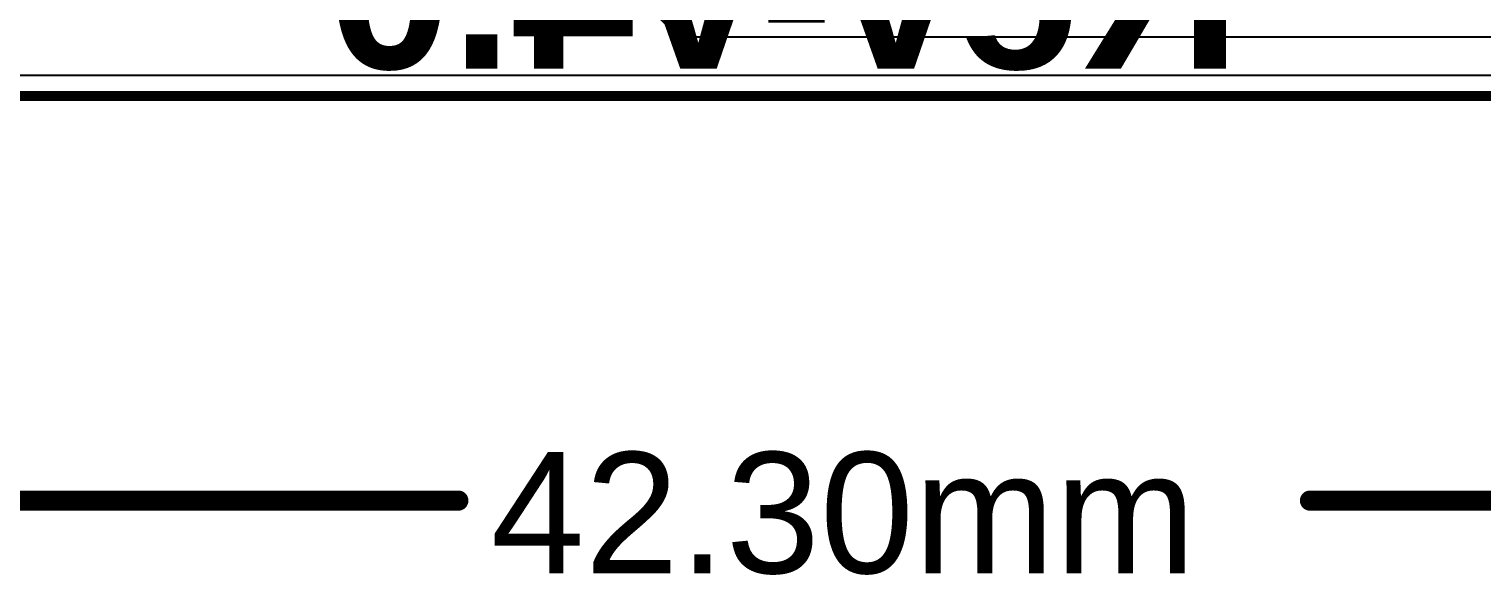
# Model space of a CAD drawing. Header units: inches. Extents: x -6 to 328, y -12 to 81.
# Drawn here: x 4.33 to 22.62, y -11.68 to -4.81 of the extents above; entities that cross this region are included whole.
import ezdxf

# ---------------------------------------------------------------- set-up
doc = ezdxf.new("R2010")
doc.units = ezdxf.units.IN
for name, color, linetype in [('Board Outline', 216, 'Continuous'), ('Bottom Layer', 5, 'Continuous'), ('Bottom Overlay', 54, 'Continuous'), ('Dimensions', 6, 'Continuous'), ('Top Layer', 1, 'Continuous')]:
    doc.layers.add(name, color=color, linetype=linetype)
doc.styles.add('Arial', font='', dxfattribs={"height": 0.2})
doc.styles.add('Arial_Bold', font='', dxfattribs={"height": 0.2})
doc.styles.get('Arial').set_extended_font_data('Arial')
doc.styles.get('Arial_Bold').set_extended_font_data('Arial', bold=True)

msp = doc.modelspace()

# ---------------------------------------------------------------- linework, layer by layer
at = {"layer": 'Board Outline'}
msp.add_lwpolyline([(-1.407, -5.65, 0.127, 0.127, 0), (32.407, -5.65, 0.127, 0.127, 0)], format="xyseb", dxfattribs=at)
at = {"layer": 'Bottom Layer'}
for p, q in [((9.134, -1.54), (12.433, -4.839)), ((12.433, -4.839), (12.508, -4.889)), ((12.508, -4.889), (12.598, -4.907)), ((12.598, -4.907), (32.428, -4.907)), ((32.3, -5.391), (-1.3, -5.391))]:
    msp.add_line(p, q, dxfattribs=at)
at = {"layer": 'Dimensions'}
for points in [[(-5.65, -10.744, 0.254, 0.254, 0), (9.736, -10.744, 0.254, 0.254, 0)], [(20.451, -10.744, 0.254, 0.254, 0), (36.65, -10.744, 0.254, 0.254, 0)]]:
    msp.add_lwpolyline(points, format="xyseb", dxfattribs=at)
for points in [[(9.672, -10.744, 0.127, 0.127, 1), (9.799, -10.744, 0.127, 0.127, 1)], [(20.388, -10.744, 0.127, 0.127, 1), (20.515, -10.744, 0.127, 0.127, 1)]]:
    msp.add_lwpolyline(points, format="xyseb", close=True, dxfattribs=at)
at = {"layer": 'Top Layer'}
msp.add_line((28.034, -5.391), (-1.3, -5.391), dxfattribs=at)

# ---------------------------------------------------------------- texts
at = {"layer": 'Bottom Overlay', "style": 'Arial_Bold', "text_generation_flag": 2}
msp.add_text('Rev-v4.0', height=2, dxfattribs=at).set_placement((19.58, -5.306))
at = {"layer": 'Dimensions', "style": 'Arial'}
msp.add_text('42.30mm', height=1.524, dxfattribs=at).set_placement((10.142, -11.658))

doc.saveas('drawing.dxf')
